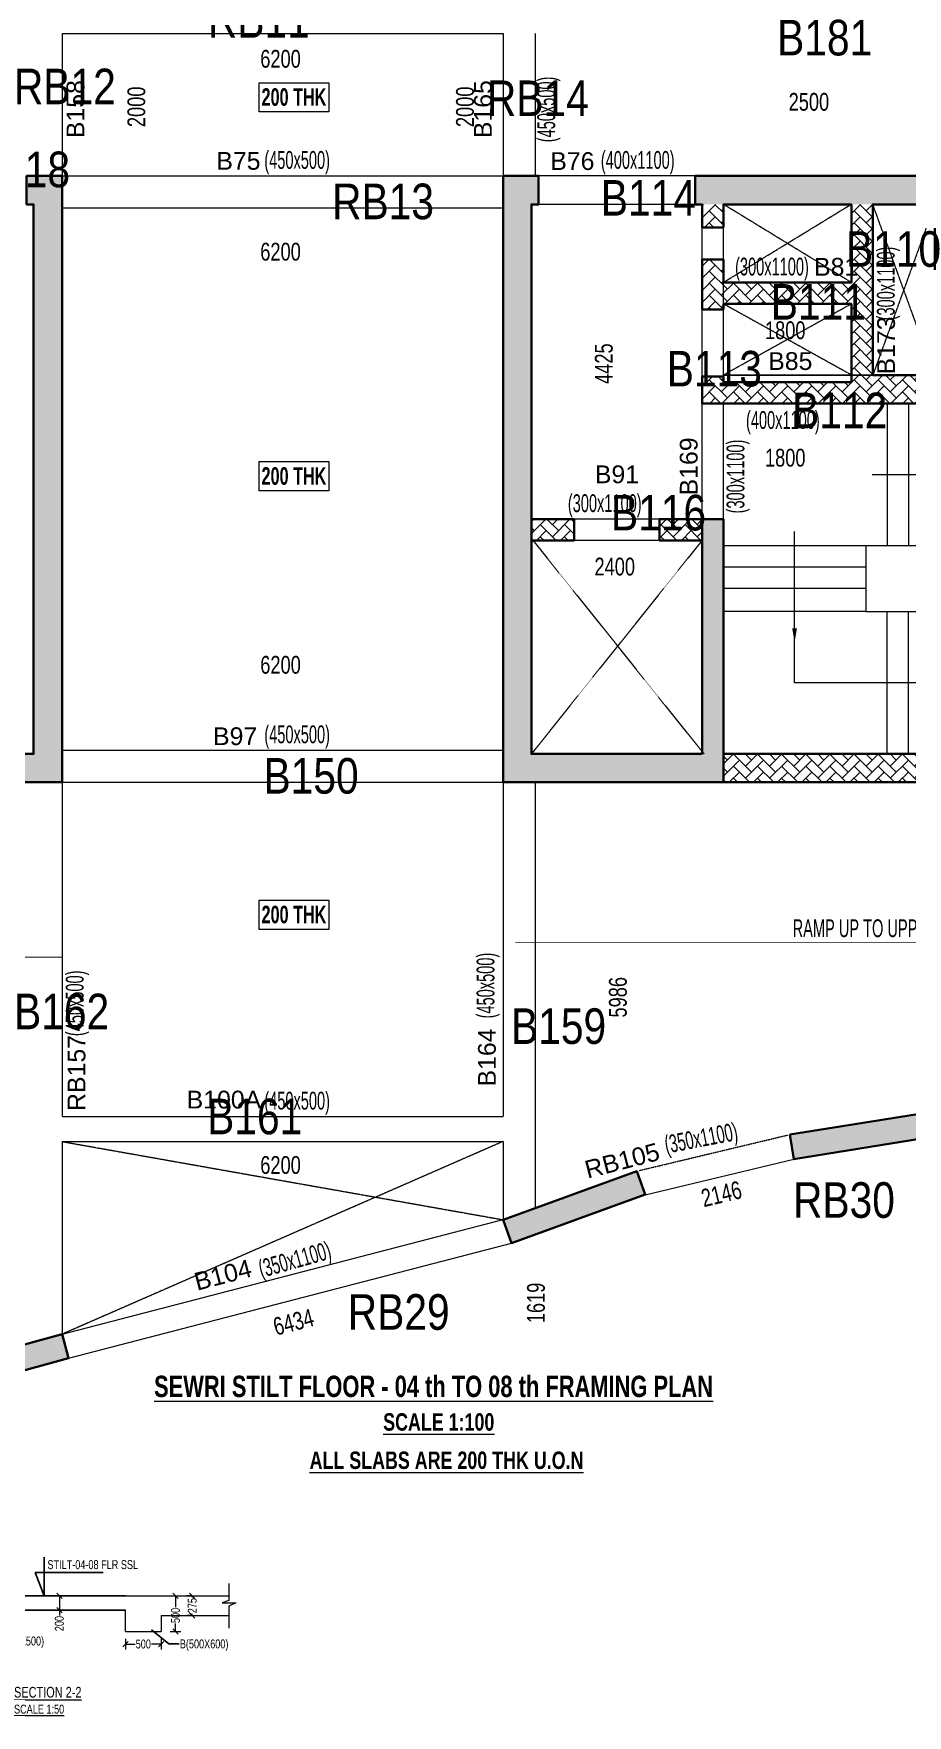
# Model space of a CAD drawing. Header units: millimetres. Extents: x 26 to 72197, y 58 to 62246.
# Drawn here: x 35035 to 47321, y 140 to 23782 of the extents above; entities that cross this region are included whole.
import ezdxf
from ezdxf.enums import TextEntityAlignment as Align

# ---------------------------------------------------------------- set-up
doc = ezdxf.new("R2010")
doc.units = ezdxf.units.MM
doc.linetypes.add('HIDDEN', pattern=[0.375, 0.25, -0.125])
for name, color, linetype, lineweight in [('A-ANNO-DIMS', 8, 'Continuous', 15), ('A-DETL-MISC', 35, 'Continuous', 15), ('A-FLOR-IDEN', 11, 'Continuous', 9), ('A-HIDD-ABVE', 8, 'HIDDEN', 20), ('G-ANNO-TEXT', 231, 'Continuous', 9), ('S-BEAM', 7, 'Continuous', 18), ('S-BEAM-IDEN', 2, 'Continuous', 9), ('S-COL HATCH', 9, 'Continuous', 0), ('S-COLS', 5, 'Continuous', 35), ('SEC TEXT', 50, 'Continuous', 5)]:
    doc.layers.add(name, color=color, linetype=linetype, lineweight=lineweight)
for name, color, linetype in [('Abhinav working', 6, 'Continuous'), ('Beam Nos', 7, 'Continuous'), ('changes', 7, 'Continuous'), ('dim', 8, 'Continuous'), ('SECTION LINE', 4, 'Continuous')]:
    doc.layers.add(name, color=color, linetype=linetype)
doc.styles.add('Dim.s & Anno.(Misc.)', font='ARIALN.TTF')
doc.styles.add('SC-BBS1', font='SansSerif')
doc.styles.add('sd', font='ARIALN.TTF')
doc.styles.add('SOBHA', font='swisscl.ttf')
doc.styles.add('Swis721 LtCn BT', font='swisscl.ttf', dxfattribs={"width": 0.9, "height": 233.355162})
doc.styles.add('Swis721 LtCn BT_2', font='swisscl.ttf', dxfattribs={"height": 244.992296})
doc.styles.add('Swis721 LtCn BT_B', font='', dxfattribs={"width": 0.9, "height": 246.918336})
doc.styles.get('Swis721 LtCn BT_B').set_extended_font_data('Swis721 LtCn BT', bold=True)
doc.dimstyles.new('A-GFC-100', dxfattribs={"dimscale": 100, "dimtxt": 1.75, "dimasz": 1.5, "dimexe": 1.5, "dimexo": 0, "dimgap": 1, "dimtad": 1, "dimdsep": 46, "dimtxsty": 'Dim.s & Anno.(Misc.)', "dimblk": 'ARCHTICK', "dimcen": 0, "dimdle": 1.5, "dimclrd": 256, "dimclre": 8, "dimclrt": 6, "dimazin": 2, "dimtfac": 1, "dimtix": 1, "dimtmove": 2, "dimatfit": 3, "dimfxl": 1, "dimtolj": 1, "dimlwd": -1, "dimlwe": 9, "dimarcsym": 0})
doc.dimstyles.new('S-50', dxfattribs={"dimscale": 50, "dimtxt": 2.5, "dimasz": 1.5, "dimexe": 1.5, "dimexo": 1.5, "dimgap": 0.1, "dimtad": 0, "dimdec": 0, "dimrnd": 0.0005, "dimzin": 0, "dimdsep": 46, "dimtxsty": 'SOBHA', "dimblk": 'OBLIQUE', "dimcen": 0.09, "dimclrd": 8, "dimclre": 8, "dimclrt": 6, "dimadec": 0, "dimazin": 0, "dimtfac": 1, "dimtdec": 0, "dimtofl": 0, "dimtmove": 0, "dimatfit": 3, "dimfxl": 1.5, "dimfxlon": 1, "dimtolj": 1, "dimtzin": 0, "dimlwd": -1, "dimlwe": -1, "dimarcsym": 0})
pattern_1 = [(45, (-31794446.85, 20735559.75), (0, 169.7056275), [360, -120]), (135, (-31794362, 20735644.6), (1e-14, 169.7056275), [360, -120])]

# ---------------------------------------------------------------- blocks, each defined once
blk = doc.blocks.new('A$C0921b736')
at = {"layer": 'S-COL HATCH', "transparency": 33554687}
h = blk.add_hatch(color=256, dxfattribs=at)
h.dxf.hatch_style = 1
h.paths.add_polyline_path([(20725, 4450), (20425, 4450), (20425, 1150), (20425, 750), (23125, 750), (23525, 750), (23525, 1150), (23525, 1150), (23525, 9275), (23025, 9275), (23025, 8875), (23125, 8875), (23125, 1150), (23125, 1150), (20725, 1150), (20725, 1150)])
h = blk.add_hatch(color=256, dxfattribs=at)
h.dxf.hatch_style = 1
h.paths.add_polyline_path([(32525, 4450), (32825, 4450), (32825, 1150), (32825, 750), (30125, 750), (29725, 750), (29725, 1150), (29725, 1150), (29725, 9275), (30225, 9275), (30225, 8875), (30125, 8875), (30125, 1150), (30125, 1150), (32525, 1150), (32525, 1150)])
h = blk.add_hatch(color=256, dxfattribs=at)
h.dxf.hatch_style = 1
h.paths.add_polyline_path([(36195, 9275), (32425, 9275), (32425, 8875), (36195, 8875)])
at = {"layer": 'S-COL HATCH'}
h = blk.add_hatch(dxfattribs=at)
h.set_pattern_fill('AR-HBONE', color=256, scale=30)
h.set_pattern_definition(pattern_1)
h.paths.add_polyline_path([(34925, 8875), (34625, 8875), (34625, 7775), (32825, 7775), (32825, 8100), (32525, 8100), (32525, 7398), (32825, 7398), (32825, 7475), (34625, 7475), (34625, 6375), (32825, 6375), (32825, 6453), (32525, 6453), (32525, 6075), (37145, 6075), (37145, 6475), (34925, 6475)])
h = blk.add_hatch(dxfattribs=at)
h.set_pattern_fill('AR-HBONE', color=256, scale=30)
h.set_pattern_definition(pattern_1)
h.paths.add_polyline_path([(32825, 8875), (32525, 8875), (32525, 8550), (32825, 8550)])
h = blk.add_hatch(dxfattribs=at)
h.set_pattern_fill('AR-HBONE', color=256, scale=30)
h.set_pattern_definition([(45, (-31794446.85, 20683630.75), (0, 169.7056275), [360, -120]), (135, (-31794362, 20683715.6), (1e-14, 169.7056275), [360, -120])])
h.paths.add_polyline_path([(32525, 4150), (32525, 4450), (31925, 4450), (31925, 4150)])
h.paths.add_polyline_path([(30725, 4150), (30725, 4450), (30125, 4450), (30125, 4150)])
h = blk.add_hatch(dxfattribs=at)
h.set_pattern_fill('AR-HBONE', color=256, scale=30)
h.set_pattern_definition(pattern_1)
h.paths.add_polyline_path([(40425, 1150), (32825, 1150), (32825, 750), (40425, 750)])
at = {"layer": 'S-COLS'}
for p, q in [((32525, 4450), (32525, 1150)), ((32825, 4450), (32825, 1150)), ((32825, 1150), (32825, 750))]:
    blk.add_line(p, q, dxfattribs=at)
for points in [[(23525, 1150), (23525, 9275), (23025, 9275), (23025, 8875), (23125, 8875), (23125, 1150), (20725, 1150)], [(29725, 1150), (29725, 9275), (30225, 9275), (30225, 8875), (30125, 8875), (30125, 1150), (32525, 1150)], [(36195, 9275), (32425, 9275), (32425, 8875), (32525, 8875), (32525, 8550), (32825, 8550), (32825, 8875), (33725, 8875), (34625, 8875), (34625, 7775), (32825, 7775), (32825, 8100), (32525, 8100), (32525, 7398), (32825, 7398), (32825, 7475), (34625, 7475), (34625, 6375), (33725, 6375), (32825, 6375), (32825, 6453), (32525, 6453), (32525, 6075), (34625, 6075), (34625, 6075), (45779, 6075)], [(30125, 4150), (30725, 4150), (30725, 4450), (30125, 4450)], [(32525, 4150), (31925, 4150), (31925, 4450), (32825, 4450)], [(20425, 1150), (12825, 1150), (12825, 750), (23125, 750)], [(23125, 750), (23125, 750), (23525, 750), (23525, 1150)], [(30125, 750), (30125, 750), (29725, 750), (29725, 1150)], [(32825, 1150), (40425, 1150), (40425, 750), (30125, 750)]]:
    blk.add_lwpolyline(points, dxfattribs=at)
blk.add_lwpolyline([(35795, 6475), (34925, 6475), (34925, 8875), (35795, 8875)], close=True, dxfattribs=at)
blk = doc.blocks.new('_ARCHTICK')
at = {"color": 0, "linetype": 'ByBlock', "const_width": 0.15}
blk.add_lwpolyline([(-0.5, -0.5), (0.5, 0.5)], dxfattribs=at)
blk = doc.blocks.new('A$Cb7cd9481')
at = {"layer": 'S-COL HATCH', "transparency": 33554687}
h = blk.add_hatch(color=256, dxfattribs=at)
h.dxf.hatch_style = 1
h.paths.add_polyline_path([(25886, -10678), (25942, -11024), (27916, -10706), (27860, -10360)])
h = blk.add_hatch(color=256, dxfattribs=at)
h.dxf.hatch_style = 1
h.paths.add_polyline_path([(23855, -11522), (23735, -11193), (21855, -11874), (21974, -12203)])
h = blk.add_hatch(color=256, dxfattribs=at)
h.dxf.hatch_style = 1
h.paths.add_polyline_path([(15747, -13822), (15654, -13485), (14779, -13724), (13686, -13724), (13686, -14074), (14825, -14074)])
at = {"layer": 'S-COLS', "elevation": 0}
for points in [[(25886, -10678), (25942, -11024), (27916, -10706), (27860, -10360), (25886, -10678)], [(21855, -11874), (21974, -12203), (23855, -11522), (23735, -11193), (21855, -11874)], [(13686, -13724), (14779, -13724), (15654, -13485), (15747, -13822), (14825, -14074), (13686, -14074), (13686, -13724)]]:
    blk.add_lwpolyline(points, dxfattribs=at)
blk = doc.blocks.new('_OBLIQUE')
at = {"color": 0, "linetype": 'ByBlock'}
blk.add_line((-0.5, -0.5), (0.5, 0.5), dxfattribs=at)
blk = doc.blocks.new('*D30')
at = {"layer": 'Defpoints', "color": 0, "transparency": 16777216}
for p in [(37289, 1819), (37266, 1544), (37289, 1544)]:
    blk.add_point(p, dxfattribs=at)
at = {"layer": 'S-BEAM', "color": 8, "transparency": 16777216}
for p, q in [((37266, 1819), (37191, 1819)), ((37266, 1819), (37266, 1796)), ((37266, 1544), (37191, 1544)), ((37266, 1544), (37266, 1568))]:
    blk.add_line(p, q, dxfattribs=at)
at = {"layer": 'S-BEAM', "color": 8, "transparency": 16777216, "xscale": 75, "yscale": 75, "zscale": 75}
for p, rotation in [((37266, 1819), 90), ((37266, 1544), 270)]:
    blk.add_blockref('_OBLIQUE', p, dxfattribs=dict(at, rotation=rotation))
at = {"layer": 'S-BEAM', "color": 6, "transparency": 16777216, "insert": (37266, 1682), "char_height": 125, "attachment_point": 5, "rotation": 90, "style": 'SOBHA'}
blk.add_mtext('\\A1;275', dxfattribs=at)
blk = doc.blocks.new('*D35')
at = {"layer": 'Defpoints', "color": 0, "transparency": 16777216}
for p in [(36827, 1819), (37030, 1819), (36827, 1319)]:
    blk.add_point(p, dxfattribs=at)
at = {"layer": 'S-BEAM', "color": 8, "transparency": 16777216}
for p, q in [((36955, 1819), (37105, 1819)), ((37030, 1819), (37030, 1659)), ((37030, 1319), (37030, 1430)), ((36955, 1319), (37105, 1319))]:
    blk.add_line(p, q, dxfattribs=at)
at = {"layer": 'S-BEAM', "color": 8, "transparency": 16777216, "xscale": 75, "yscale": 75, "zscale": 75}
for p, rotation in [((37030, 1819), 90), ((37030, 1319), 270)]:
    blk.add_blockref('_OBLIQUE', p, dxfattribs=dict(at, rotation=rotation))
at = {"layer": 'S-BEAM', "color": 6, "transparency": 16777216, "insert": (37030, 1544), "char_height": 125, "attachment_point": 5, "rotation": 90, "style": 'SOBHA'}
blk.add_mtext('\\A1;500', dxfattribs=at)
blk = doc.blocks.new('*D31')
at = {"layer": 'Defpoints', "color": 0, "transparency": 16777216}
for p in [(35420, 1819), (35397, 1619), (35420, 1619)]:
    blk.add_point(p, dxfattribs=at)
at = {"layer": 'S-BEAM', "color": 8, "transparency": 16777216}
for p, q in [((35397, 1819), (35322, 1819)), ((35397, 1819), (35397, 1619)), ((35397, 1619), (35322, 1619)), ((35397, 1619), (35397, 1544))]:
    blk.add_line(p, q, dxfattribs=at)
at = {"layer": 'S-BEAM', "color": 8, "transparency": 16777216, "xscale": 75, "yscale": 75, "zscale": 75}
for p, rotation in [((35397, 1819), 90), ((35397, 1619), 270)]:
    blk.add_blockref('_OBLIQUE', p, dxfattribs=dict(at, rotation=rotation))
at = {"layer": 'S-BEAM', "color": 6, "transparency": 16777216, "insert": (35397, 1430), "char_height": 125, "attachment_point": 5, "rotation": 90, "style": 'SOBHA'}
blk.add_mtext('\\A1;200', dxfattribs=at)
blk = doc.blocks.new('*D37')
at = {"layer": 'Defpoints', "color": 0, "transparency": 16777216}
for p in [(36327, 1319, 0), (36827, 1319, 0), (36827, 1142)]:
    blk.add_point(p, dxfattribs=at)
at = {"layer": 'S-BEAM', "color": 8, "transparency": 16777216}
for p, q in [((36327, 1217), (36327, 1067)), ((36827, 1217), (36827, 1067)), ((36327, 1142), (36463, 1142)), ((36827, 1142), (36691, 1142))]:
    blk.add_line(p, q, dxfattribs=at)
at = {"layer": 'S-BEAM', "color": 8, "transparency": 16777216, "xscale": 75, "yscale": 75, "zscale": 75, "rotation": 180}
blk.add_blockref('_OBLIQUE', (36327, 1142), dxfattribs=at)
at = {"layer": 'S-BEAM', "color": 8, "transparency": 16777216, "xscale": 75, "yscale": 75, "zscale": 75}
blk.add_blockref('_OBLIQUE', (36827, 1142), dxfattribs=at)
at = {"layer": 'S-BEAM', "color": 6, "transparency": 16777216, "insert": (36577, 1142), "char_height": 125, "attachment_point": 5, "style": 'SOBHA'}
blk.add_mtext('\\A1;500', dxfattribs=at)
blk = doc.blocks.new('A$C40398dd4')
at = {"layer": 'A-ANNO-DIMS', "ltscale": 500, "elevation": 0}
blk.add_lwpolyline([(5810, 1000), (6600, 1000), (6600, 1565)], dxfattribs=at)
at = {"layer": 'A-DETL-MISC'}
for p, q in [((2300, 4925), (2300, 2925)), ((2600, 4925), (2600, 2925)), ((2900, 4925), (2900, 2925)), ((3200, 4925), (3200, 2925)), ((3500, 4925), (3500, 2925)), ((3800, 4925), (3800, 2925)), ((4100, 4925), (4100, 2925)), ((4400, 4925), (4400, 2925)), ((4700, 4925), (4700, 2925)), ((5000, 4925), (5000, 2925)), ((5300, 4925), (5300, 2925)), ((2300, 0), (2300, 2000)), ((2600, 0), (2600, 2000)), ((2900, 0), (2900, 2000)), ((3200, 0), (3200, 2000)), ((3500, 0), (3500, 2000)), ((3800, 0), (3800, 2000)), ((4100, 0), (4100, 2000)), ((4400, 0), (4400, 2000)), ((4700, 0), (4700, 2000)), ((5000, 0), (5000, 2000)), ((5300, 0), (5300, 2000))]:
    blk.add_line(p, q, dxfattribs=at)
for points in [[(2000, 2925), (0, 2925)], [(5600, 2925), (7600, 2925)], [(2000, 2625), (0, 2625)], [(5600, 2625), (7600, 2625)], [(2000, 2325), (0, 2325)], [(5600, 2325), (7600, 2325)]]:
    blk.add_lwpolyline(points, dxfattribs=at)
blk.add_lwpolyline([(5600, 2925), (5600, 2000), (2000, 2000), (2000, 2925)], close=True, dxfattribs=at)
at = {"layer": 'A-DETL-MISC', "elevation": 0}
for points in [[(2000, 2000), (0, 2000)], [(5600, 2000), (7600, 2000)]]:
    blk.add_lwpolyline(points, dxfattribs=at)
at = {"layer": 'A-ANNO-DIMS', "ltscale": 500}
for points in [[(1688, 3925), (5510, 3925)], [(6600, 1565), (6600, 3126)], [(1988, 1000), (5810, 1000)]]:
    blk.add_leader(points, dimstyle='A-GFC-100', override={"dimasz": 2, "dimtad": 0, "dimfxl": 0.18, "dimarcsym": 1}, dxfattribs=at)

msp = doc.modelspace()

# ---------------------------------------------------------------- linework, layer by layer
at = {"layer": 'A-FLOR-IDEN', "color": 8, "flags": 128}
for points in [[(39184.3, 23092.5), (39184.3, 22680.6), (38206.8, 22680.6), (38206.8, 23092.5)], [(39184.3, 17765), (39184.3, 17353.2), (38206.8, 17353.2), (38206.8, 17765)], [(39184.3, 11599.7), (39184.3, 11187.9), (38206.8, 11187.9), (38206.8, 11599.7)]]:
    msp.add_lwpolyline(points, close=True, dxfattribs=at)
at = {"layer": 'A-HIDD-ABVE', "linetype": 'HIDDEN'}
for p, q in [((46535.1, 21381.9), (44735.1, 20281.9)), ((46535.1, 20281.9), (44735.1, 21381.9)), ((47705.1, 21381.9), (46835.1, 18981.9)), ((47705.1, 18981.9), (46835.1, 21381.9)), ((46535.1, 18981.9), (44735.1, 19981.9)), ((46535.1, 19981.9), (44735.1, 18981.9)), ((44435.1, 16656.7), (42035.1, 13656.7)), ((42059.2, 16656.7), (44459.2, 13656.7)), ((35435.1, 8206.7), (41635.6, 7107.8, 0)), ((41635.1, 8206.7), (35435.1, 5497.3))]:
    msp.add_line(p, q, dxfattribs=at)
at = {"layer": 'Beam Nos'}
for p, q in [((34226.8, 1819.4, 0), (36326.8, 1819.4, 0)), ((34226.8, 1619.4, 0), (36326.8, 1619.4, 0))]:
    msp.add_line(p, q, dxfattribs=at)
at = {"layer": 'dim', "color": 5}
for p, q in [((35181.5, 1819.4, 0), (35057.4, 2149.8, 0)), ((35057.4, 2149.8, 0), (36011.9, 2149.8, 0)), ((35181.5, 1819.4, 0), (35181.5, 2363.9, 0))]:
    msp.add_line(p, q, dxfattribs=at)
at = {"layer": 'S-BEAM', "linetype": 'HIDDEN'}
for p, q in [((35435.1, 23781.9), (35435.1, 21781.9)), ((35435.1, 23781.9), (41635.1, 23781.9)), ((41635.1, 23781.9), (41635.1, 21781.9)), ((42085.1, 23781.9), (42085.1, 21781.9)), ((35435.1, 21781.9), (41635.1, 21781.9)), ((44335.1, 21781.9), (42135.2, 21781.9)), ((35435.1, 21331.9), (41635.1, 21331.9)), ((44335.1, 21381.9), (42135.2, 21381.9)), ((44435.1, 18959.4), (44435.1, 21381.9)), ((44435.1, 16956.7), (44435.1, 18581.9)), ((44735.1, 16956.7), (44735.1, 18581.9)), ((43835.1, 16956.7), (42635.1, 16956.7)), ((35435.1, 13706.7), (41635.1, 13706.7)), ((35435.1, 13256.7), (41635.1, 13256.7)), ((35435.1, 13256.7), (35435.1, 8556.7)), ((41635.1, 13256.7), (41635.1, 8556.7)), ((42085.1, 13256.7), (42085.1, 7270.6)), ((43554, 7800.2, 0), (45641.1, 8298.6, 0)), ((42085.1, 6898.4), (42085.1, 6893.9))]:
    msp.add_line(p, q, dxfattribs=at)
at = {"layer": 'S-BEAM'}
for p, q in [((44735.1, 18959.4), (44735.1, 21381.9)), ((43835.1, 16656.7), (42635.1, 16656.7)), ((35435.1, 8206.7), (35435.1, 5497.3)), ((41635.1, 8206.7), (41635.1, 7109.3)), ((43635.3, 7459.7, 0), (45722.4, 7958.2, 0)), ((35435.1, 5497.3, 0), (41635.1, 7109.3, 0)), ((35527.4, 5159.6, 0), (41754.7, 6778.7, 0)), ((36326.8, 1819.4, 0), (37780.7, 1819.4, 0)), ((36326.8, 1319.4, 0), (36326.8, 1619.4, 0)), ((36826.8, 1544.4, 0), (37780.7, 1544.4, 0)), ((36826.8, 1544.4, 0), (36826.8, 1319.4, 0)), ((36326.8, 1319.4, 0), (36826.8, 1319.4, 0))]:
    msp.add_line(p, q, dxfattribs=at)
at = {"layer": 'S-BEAM', "const_width": 12.5, "elevation": 0}
for points in [[(41810.5, 11006.7), (52803, 11006.7)], [(35435.1, 10798.5), (24167.5, 10798.5)]]:
    msp.add_lwpolyline(points, dxfattribs=at)
at = {"layer": 'S-BEAM', "linetype": 'HIDDEN', "elevation": 0}
msp.add_lwpolyline([(35435.1, 8556.7), (41635.1, 8556.7)], dxfattribs=at)
at = {"layer": 'S-BEAM', "elevation": 0}
msp.add_lwpolyline([(35435.1, 8206.7), (41635.1, 8206.7)], dxfattribs=at)
at = {"layer": 'S-BEAM', "color": 8, "elevation": 0}
msp.add_lwpolyline([(37780.7, 1991.3), (37780.7, 1756.8), (37683.9, 1720.5), (37877.7, 1720.5), (37780.7, 1672.7), (37780.7, 1363.7)], dxfattribs=at)
at = {"layer": 'SECTION LINE'}
msp.add_line((46835.1, 18981.9), (44735.1, 18981.9), dxfattribs=at)

# ---------------------------------------------------------------- block references
at = {"layer": 'changes'}
msp.add_blockref('A$C0921b736', (11910.1, 12506.7), dxfattribs=at)
at = {"layer": 'S-BEAM'}
msp.add_blockref('A$Cb7cd9481', (19780.8, 18981.9), dxfattribs=at)
at = {"layer": 'S-BEAM-IDEN', "xscale": -1}
msp.add_blockref('A$C40398dd4', (52335.1, 13656.7), dxfattribs=at)

# ---------------------------------------------------------------- texts
at = {"layer": 'A-FLOR-IDEN', "color": 1, "char_height": 246.92, "width": 1155, "attachment_point": 2, "line_spacing_factor": 0.964267, "style": 'Swis721 LtCn BT_B'}
for insert in [(38695.6, 23014.4), (38695.6, 17687), (38695.6, 11521.7)]:
    msp.add_mtext('200 THK', dxfattribs=dict(at, insert=insert))
at = {"layer": 'Abhinav working', "color": 2}
for s, height, style, p in [('RB11', 500, 'Dim.s & Anno.(Misc.)', (37485.2, 23724.3)), ('B181', 500, 'Dim.s & Anno.(Misc.)', (45489.8, 23475.8, 0)), ('6200', 250, 'SOBHA', (38221.9, 23303.3)), ('RB12', 500, 'Dim.s & Anno.(Misc.)', (34758.6, 22789.2, 0)), ('RB14', 500, 'Dim.s & Anno.(Misc.)', (41408.6, 22623.2, 0)), ('2500', 250, 'SOBHA', (45651.3, 22698.3)), ('B118', 500, 'Dim.s & Anno.(Misc.)', (34210, 21623.2, 0)), ('RB13', 500, 'Dim.s & Anno.(Misc.)', (39232.2, 21173.2, 0)), ('B114', 500, 'Dim.s & Anno.(Misc.)', (43010.3, 21223.2, 0)), ('6200', 250, 'SOBHA', (38221.9, 20591.7)), ('B110', 500, 'Dim.s & Anno.(Misc.)', (46458, 20504.1)), ('B111', 500, 'Dim.s & Anno.(Misc.)', (45400.5, 19760.5)), ('1800', 250, 'SOBHA', (45318.5, 19487.1)), ('B113', 500, 'Dim.s & Anno.(Misc.)', (43938.3, 18821.3)), ('B112', 500, 'Dim.s & Anno.(Misc.)', (45700.8, 18234.3)), ('1800', 250, 'SOBHA', (45318.5, 17695.7)), ('B116', 500, 'Dim.s & Anno.(Misc.)', (43153.1, 16798, 0)), ('6200', 250, 'SOBHA', (38221.9, 14784)), ('B150', 500, 'Dim.s & Anno.(Misc.)', (38267.6, 13098, 0)), ('B162', 500, 'Dim.s & Anno.(Misc.)', (34760.3, 9785.3, 0)), ('B159', 500, 'Dim.s & Anno.(Misc.)', (41748.2, 9579.1)), ('B161', 500, 'Dim.s & Anno.(Misc.)', (37475.3, 8309.3, 0)), ('6200', 250, 'SOBHA', (38221.9, 7752)), ('RB30', 500, 'Dim.s & Anno.(Misc.)', (45713.4, 7134.3)), ('RB29', 500, 'Dim.s & Anno.(Misc.)', (39452.4, 5560.6))]:
    msp.add_text(s, height=height, dxfattribs=dict(at, style=style)).set_placement(p)
at = {"layer": 'Abhinav working', "color": 2, "style": 'SOBHA'}
for s, rotation, p in [('2000', 90, (36604, 22468.1)), ('2000', 90, (41225, 22468.1)), ('4425', 90, (43177, 18857.6)), ('2400', 0.0002, (42921.3, 16164.6)), ('5986', 90, (43374.7, 9950)), ('2146', 13.4316, (44458, 7282.7)), ('1619', 90, (42222.8, 5652.6)), ('6434', 14.57455, (38444.3, 5476.6))]:
    msp.add_text(s, height=250, rotation=rotation, dxfattribs=at).set_placement(p)
at = {"layer": 'Beam Nos', "color": 3, "style": 'SC-BBS1'}
for s, p in [('B158', (35823.1, 22720.5, 0)), ('B165', (41552.3, 22720.3, 0)), ('B173', (47221.4, 19398.6)), ('B169', (44446.3, 17697.9, 0)), ('B164', (41608.8, 9388.4, 0)), ('RB157', (35837.7, 9170.8, 0))]:
    msp.add_text(s, height=250, rotation=90, dxfattribs=at).set_placement(p, align=Align.BOTTOM_CENTER)
for s, p in [('B75', (37915, 21793.6)), ('B76', (42610.5, 21790.1)), ('B81', (46319.6, 20303.8)), ('B85', (45675, 18978.8)), ('B91', (43237.4, 17386.5, 0)), ('B97', (37868.6, 13704.7, 0)), ('B100A', (37711, 8596.4, 0))]:
    msp.add_text(s, height=250, dxfattribs=at).set_placement(p, align=Align.BOTTOM_CENTER)
at = {"layer": 'Beam Nos', "style": 'SC-BBS1'}
for s, p in [('RB105', (43360, 7745.6, 0)), ('B104', (37746.5, 6138.6, 0))]:
    msp.add_text(s, height=250, rotation=14.57455, dxfattribs=at).set_placement(p, align=Align.BOTTOM_CENTER)
at = {"layer": 'dim', "color": 6, "char_height": 125, "attachment_point": 1, "style": 'SOBHA'}
for s, insert in [('\\A1;STILT-04-08 FLR SSL', (35229, 2321, 0)), ('\\A1; B(500X500) ', (34462.9, 1247.9, 0)), ('\\A1; B(500X600) ', (37054.9, 1206.5, 0))]:
    msp.add_mtext(s, dxfattribs=dict(at, insert=insert))
at = {"layer": 'G-ANNO-TEXT', "color": 6, "insert": (36729, 4914.9), "char_height": 300, "width": 9013.977, "attachment_point": 1, "line_spacing_factor": 0.971848, "style": 'Swis721 LtCn BT_2'}
msp.add_mtext('{\\fSwis721 LtCn BT|b1|i0|c0|p34;\\LSEWRI STILT FLOOR - 04 th TO 08 th FRAMING PLAN }', dxfattribs=at)
at = {"layer": 'G-ANNO-TEXT', "color": 1, "char_height": 244.992, "attachment_point": 1, "line_spacing_factor": 0.971848, "style": 'Swis721 LtCn BT_2'}
for s, insert, width in [('{\\fSwis721 LtCn BT|b1|i0|c0|p34;\\LSCALE 1:100}', (39950.3, 4387.2), 1551.037), ('{\\fSwis721 LtCn BT|b1|i0|c0|p34;\\LALL SLABS ARE 200 THK U.O.N}', (38916, 3848.8), 3728.693)]:
    msp.add_mtext(s, dxfattribs=dict(at, insert=insert, width=width))
at = {"layer": 'S-BEAM-IDEN', "style": 'Swis721 LtCn BT', "width": 0.8}
for s, rotation, p in [('(450x500)', 90, (42367.2, 22254.7, 0)), ('(450x500)', 360, (38278.9, 21881.3)), ('(300x1100)', 90, (47141.8, 19750.7)), ('(400x1100)', 360, (45051.8, 18225.6)), ('(300x1100)', 90, (45028.7, 17037.1, 0)), ('(450x500)', 360, (38278.9, 13806.1)), ('(450x500)', 90, (41514.2, 9937.8)), ('(450x500)', 90, (35737.3, 9688.6)), ('(450x500)', 360, (38278.9, 8656.1)), ('(350x1100)', 10.78837, (43933.1, 8037.1)), ('(350x1100)', 15.48324, (38239.7, 6289.2))]:
    msp.add_text(s, height=250, rotation=rotation, dxfattribs=at).set_placement(p)
for s, p in [('(400x1100)', (43010.7, 21881.3)), ('(300x1100)', (44898.4, 20382)), ('(300x1100)', (42547, 17056.1)), ('RAMP UP TO UPPER FLOOR', (45707.8, 11080.4))]:
    msp.add_text(s, height=250, dxfattribs=at).set_placement(p)
at = {"layer": 'SEC TEXT', "color": 1, "linetype": 'ByBlock', "insert": (34759.5, 539.7), "char_height": 150, "width": 1170.106, "attachment_point": 1, "rotation": 0.01072, "style": 'sd'}
msp.add_mtext('{\\fSwis721 LtCn BT|b0|i0|c0|p34;\\LSECTION 2-2\\P\\H0.83333x;SCALE 1:50}', dxfattribs=at)

# ---------------------------------------------------------------- dimensions: what is measured, and where the dimension line sits
at = {"layer": 'S-BEAM'}
for base, p1, p2, picture, middle in [((35397.2, 1619.4, 0), (35419.7, 1819.4, 0), (35419.7, 1619.4, 0), '*D31', (35397.2, 1430.3, 0)), ((37266.1, 1544.4, 0), (37288.6, 1819.4, 0), (37288.6, 1544.4, 0), '*D30', (37266.1, 1681.9, 0))]:
    dim = msp.add_linear_dim(base=base, p1=p1, p2=p2, angle=90, dimstyle='S-50', dxfattribs=at)
    dim.commit()
    dim.dimension.update_dxf_attribs({"geometry": picture, "text_midpoint": middle})
dim = msp.add_linear_dim(base=(37030.3, 1819.4, 0), p1=(36826.8, 1319.4, 0), p2=(36826.8, 1819.4, 0), angle=90, dimstyle='S-50', dxfattribs=at)
dim.commit()
dim.dimension.update_dxf_attribs({"geometry": '*D35', "text_midpoint": (37030.3, 1544.4, 0), "dimtype": 160})
dim = msp.add_aligned_dim(p1=(36326.8, 1319.4, 0), p2=(36826.8, 1319.4, 0), distance=-177.7, dimstyle='S-50', dxfattribs=at)
dim.commit()
dim.dimension.update_dxf_attribs({"geometry": '*D37', "text_midpoint": (36576.8, 1141.7)})

# ---------------------------------------------------------------- leaders
at = {"layer": 'dim'}
msp.add_leader([(36693.1, 1341.8), (36938.1, 1144.1), (37081.1, 1144.1)], dimstyle='S-50', dxfattribs=at)

doc.saveas('drawing.dxf')
